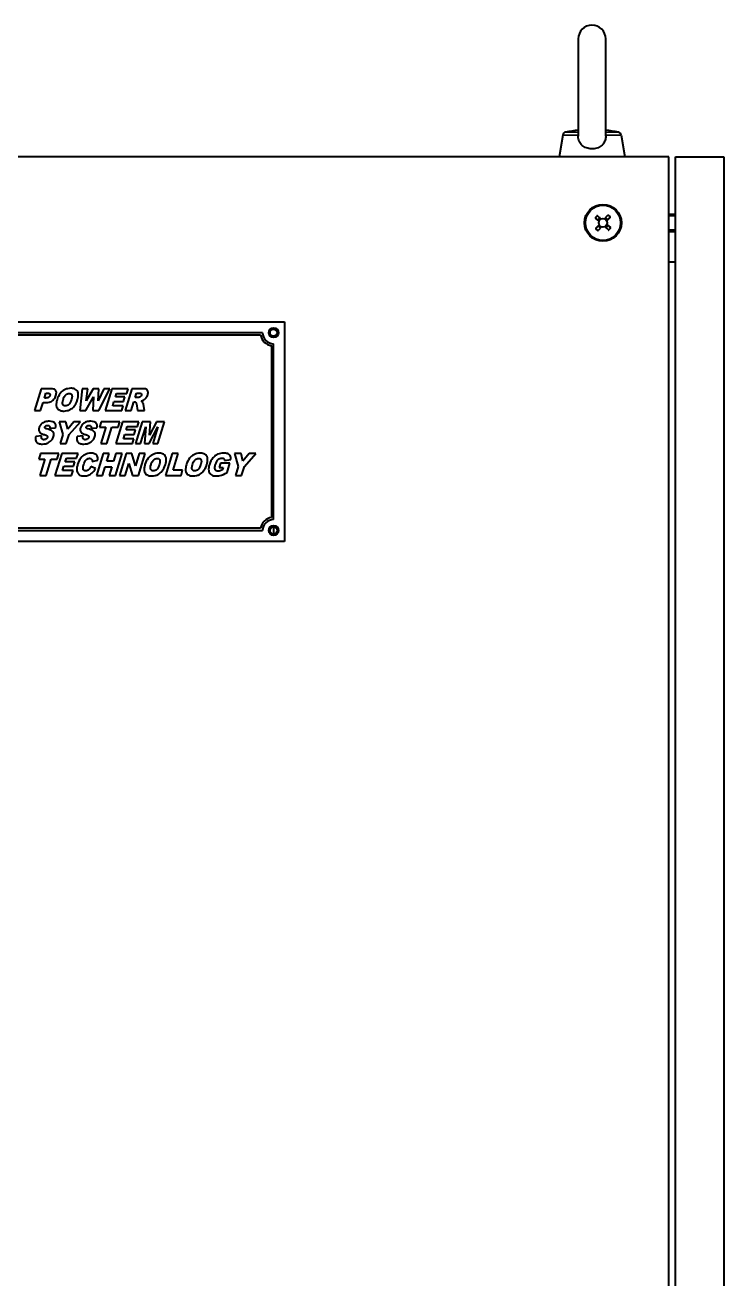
# Model space of a CAD drawing. Header units: inches. Extents: x 0 to 4752, y 0 to 3360.
# Drawn here: x 3061 to 3379, y 1491 to 2062 of the extents above; entities that cross this region are included whole.
import ezdxf

# ---------------------------------------------------------------- set-up
doc = ezdxf.new("R2010")
doc.units = ezdxf.units.IN
doc.header["$MEASUREMENT"] = 0
doc.layers.add('POWER SUPPLY CASE OUTLINE$0$가시적인 것(ISO)', color=3, linetype='Continuous', lineweight=40)
doc.layers.add('POWER SUPPLY CASE OUTLINE$0$가시적인 좁은 것(ISO)', color=3, linetype='Continuous', lineweight=35)

msp = doc.modelspace()

# ---------------------------------------------------------------- linework, layer by layer
at = {"layer": 'POWER SUPPLY CASE OUTLINE$0$가시적인 것(ISO)'}
for p, q in [((3312.459, 2055.632), (3312.459, 2011.266)), ((3324.959, 2011.266), (3324.959, 2055.632)), ((3305.463, 2011.831), (3303.709, 2001.882)), ((3331.955, 2011.831), (3333.709, 2001.882)), ((3353.709, 2001.882), (2703.709, 2001.882)), ((3353.709, 1101.882), (3353.709, 2001.882)), ((3356.709, 1251.882), (3356.709, 2001.882)), ((3356.709, 2001.882), (3378.709, 2001.882)), ((3378.709, 2001.882), (3378.709, 1251.882)), ((3320.275, 1974.281), (3321.046, 1975.115)), ((3321.246, 1975.123), (3322.872, 1973.621)), ((3324.405, 1973.682), (3325.907, 1975.308)), ((3326.107, 1975.316), (3326.942, 1974.545)), ((3353.709, 1975.882), (3356.709, 1975.882)), ((3321.909, 1972.578), (3320.283, 1974.08)), ((3320.468, 1969.419), (3321.97, 1971.045)), ((3321.31, 1968.448), (3320.476, 1969.219)), ((3321.408, 1973.06), (3322.352, 1974.083)), ((3322.53, 1969.581), (3321.508, 1970.525)), ((3323.013, 1970.082), (3321.511, 1968.456)), ((3326.171, 1968.641), (3324.545, 1970.143)), ((3324.887, 1974.183), (3325.909, 1973.239)), ((3326.01, 1970.704), (3325.066, 1969.681)), ((3326.95, 1974.344), (3325.448, 1972.719)), ((3325.509, 1971.186), (3327.135, 1969.684)), ((3327.143, 1969.483), (3326.372, 1968.649)), ((3353.709, 1967.882), (3356.709, 1967.882)), ((3353.709, 1954.182), (3356.709, 1954.182)), ((2878.709, 1926.882), (3178.709, 1926.882)), ((3178.709, 1926.882), (3178.709, 1826.882)), ((3168.709, 1921.882), (2888.709, 1921.882)), ((2889.625, 1920.882), (3167.793, 1920.882)), ((3172.709, 1915.966), (3172.709, 1837.798)), ((3173.709, 1836.882), (3173.709, 1916.882)), ((3378.709, 1902.224), (3378.809, 1902.224)), ((3378.809, 1902.224), (3378.809, 1885.036)), ((3067.854, 1896.406), (3064.803, 1886.406)), ((3072.484, 1896.406), (3067.854, 1896.406)), ((3086.488, 1896.406), (3085.438, 1886.406)), ((3089.134, 1896.406), (3086.488, 1896.406)), ((3091.483, 1896.406), (3088.384, 1890.833)), ((3088.384, 1890.833), (3089.134, 1896.406)), ((3094.101, 1896.406), (3091.483, 1896.406)), ((3096.459, 1896.406), (3093.793, 1890.833)), ((3093.793, 1890.833), (3094.101, 1896.406)), ((3094.043, 1886.406), (3099.077, 1896.406)), ((3099.077, 1896.406), (3096.459, 1896.406)), ((3099.981, 1896.406), (3096.93, 1886.406)), ((3107.431, 1896.406), (3099.981, 1896.406)), ((3109.096, 1896.406), (3106.045, 1886.406)), ((3106.786, 1894.269), (3107.431, 1896.406)), ((3113.735, 1896.406), (3109.096, 1896.406)), ((3067.594, 1886.406), (3068.73, 1890.111)), ((3068.73, 1890.111), (3070.251, 1890.111)), ((3069.346, 1892.142), (3070.029, 1894.375)), ((3070.029, 1892.142), (3069.346, 1892.142)), ((3070.029, 1894.375), (3070.828, 1894.375)), ((3088.162, 1886.406), (3091.656, 1892.7)), ((3091.656, 1892.7), (3091.319, 1886.406)), ((3100.414, 1888.668), (3101.011, 1890.641)), ((3101.011, 1890.641), (3105.333, 1890.641)), ((3101.637, 1892.681), (3102.128, 1894.269)), ((3105.958, 1892.681), (3101.637, 1892.681)), ((3102.128, 1894.269), (3106.786, 1894.269)), ((3105.333, 1890.641), (3105.958, 1892.681)), ((3108.836, 1886.406), (3110.078, 1890.468)), ((3110.078, 1890.468), (3110.318, 1890.468)), ((3110.655, 1892.354), (3111.271, 1894.385)), ((3111.829, 1892.354), (3110.655, 1892.354)), ((3111.204, 1889.467), (3111.752, 1886.406)), ((3111.271, 1894.385), (3112.503, 1894.385)), ((3114.899, 1886.406), (3114.438, 1889.303)), ((3378.709, 1892.921), (3378.809, 1892.921)), ((3064.803, 1886.406), (3067.594, 1886.406)), ((3085.438, 1886.406), (3088.162, 1886.406)), ((3091.319, 1886.406), (3094.043, 1886.406)), ((3096.93, 1886.406), (3104.515, 1886.406)), ((3105.207, 1888.668), (3100.414, 1888.668)), ((3104.515, 1886.406), (3105.207, 1888.668)), ((3106.045, 1886.406), (3108.836, 1886.406)), ((3111.752, 1886.406), (3114.899, 1886.406)), ((3071.723, 1878.406), (3074.389, 1878.579)), ((3079.125, 1881.389), (3076.035, 1881.389)), ((3076.035, 1881.389), (3077.768, 1875.576)), ((3079.914, 1878.011), (3079.125, 1881.389)), ((3082.772, 1881.389), (3079.914, 1878.011)), ((3080.559, 1875.576), (3085.833, 1881.389)), ((3085.833, 1881.389), (3082.772, 1881.389)), ((3090.578, 1878.406), (3093.244, 1878.579)), ((3095.169, 1881.389), (3094.418, 1878.916)), ((3094.418, 1878.916), (3097.258, 1878.916)), ((3097.258, 1878.916), (3094.957, 1871.389)), ((3103.629, 1881.389), (3095.169, 1881.389)), ((3097.739, 1871.389), (3100.039, 1878.916)), ((3100.039, 1878.916), (3102.878, 1878.916)), ((3104.871, 1881.389), (3101.82, 1871.389)), ((3102.878, 1878.916), (3103.629, 1881.389)), ((3112.32, 1881.389), (3104.871, 1881.389)), ((3106.526, 1877.665), (3107.017, 1879.253)), ((3110.848, 1877.665), (3106.526, 1877.665)), ((3107.017, 1879.253), (3111.675, 1879.253)), ((3110.222, 1875.624), (3110.848, 1877.665)), ((3113.918, 1881.389), (3110.867, 1871.389)), ((3111.675, 1879.253), (3112.32, 1881.389)), ((3113.148, 1871.389), (3115.477, 1879.022)), ((3117.585, 1881.389), (3113.918, 1881.389)), ((3115.477, 1879.022), (3114.899, 1871.389)), ((3116.959, 1871.389), (3121.04, 1879.022)), ((3117.132, 1875.307), (3117.585, 1881.389)), ((3120.395, 1881.389), (3117.132, 1875.307)), ((3121.04, 1879.022), (3118.711, 1871.389)), ((3124.043, 1881.389), (3120.395, 1881.389)), ((3120.992, 1871.389), (3124.043, 1881.389)), ((3068.047, 1874.883), (3065.342, 1874.7)), ((3077.768, 1875.576), (3076.488, 1871.389)), ((3079.279, 1871.389), (3080.559, 1875.576)), ((3086.901, 1874.883), (3084.197, 1874.7)), ((3105.304, 1873.651), (3105.9, 1875.624)), ((3110.097, 1873.651), (3105.304, 1873.651)), ((3105.9, 1875.624), (3110.222, 1875.624)), ((3109.404, 1871.389), (3110.097, 1873.651)), ((3067.49, 1866.866), (3066.74, 1864.392)), ((3075.95, 1866.866), (3067.49, 1866.866)), ((3077.192, 1866.866), (3074.141, 1856.866)), ((3075.2, 1864.392), (3075.95, 1866.866)), ((3076.488, 1871.389), (3079.279, 1871.389)), ((3084.641, 1866.866), (3077.192, 1866.866)), ((3083.997, 1864.729), (3084.641, 1866.866)), ((3096.066, 1866.866), (3093.015, 1856.866)), ((3094.957, 1871.389), (3097.739, 1871.389)), ((3098.847, 1866.866), (3096.066, 1866.866)), ((3097.779, 1863.362), (3098.847, 1866.866)), ((3101.889, 1866.866), (3100.82, 1863.362)), ((3101.629, 1856.866), (3104.68, 1866.866)), ((3101.82, 1871.389), (3109.404, 1871.389)), ((3104.68, 1866.866), (3101.889, 1866.866)), ((3106.547, 1866.866), (3103.496, 1856.866)), ((3109.155, 1866.866), (3106.547, 1866.866)), ((3110.849, 1861.331), (3109.155, 1866.866)), ((3112.534, 1866.866), (3110.849, 1861.331)), ((3110.867, 1871.389), (3113.148, 1871.389)), ((3112.101, 1856.866), (3115.152, 1866.866)), ((3115.152, 1866.866), (3112.534, 1866.866)), ((3114.899, 1871.389), (3116.959, 1871.389)), ((3118.711, 1871.389), (3120.992, 1871.389)), ((3127.471, 1866.866), (3124.42, 1856.866)), ((3130.253, 1866.866), (3127.471, 1866.866)), ((3127.952, 1859.329), (3130.253, 1866.866)), ((3158.973, 1866.866), (3155.883, 1866.866)), ((3155.883, 1866.866), (3157.615, 1861.052)), ((3159.762, 1863.487), (3158.973, 1866.866)), ((3162.62, 1866.866), (3159.762, 1863.487)), ((3160.407, 1861.052), (3165.681, 1866.866)), ((3165.681, 1866.866), (3162.62, 1866.866)), ((3066.74, 1864.392), (3069.579, 1864.392)), ((3069.579, 1864.392), (3067.279, 1856.866)), ((3070.06, 1856.866), (3072.36, 1864.392)), ((3072.36, 1864.392), (3075.2, 1864.392)), ((3077.625, 1859.127), (3078.222, 1861.1)), ((3078.222, 1861.1), (3082.543, 1861.1)), ((3078.847, 1863.141), (3079.338, 1864.729)), ((3083.169, 1863.141), (3078.847, 1863.141)), ((3079.338, 1864.729), (3083.997, 1864.729)), ((3082.543, 1861.1), (3083.169, 1863.141)), ((3092.649, 1860.138), (3090.464, 1860.956)), ((3091.08, 1863.324), (3093.717, 1863.93)), ((3095.796, 1856.866), (3097.028, 1860.908)), ((3097.028, 1860.908), (3100.07, 1860.908)), ((3100.82, 1863.362), (3097.779, 1863.362)), ((3100.07, 1860.908), (3098.838, 1856.866)), ((3106.114, 1856.866), (3107.798, 1862.361)), ((3107.798, 1862.361), (3109.483, 1856.866)), ((3149.54, 1862.563), (3148.905, 1860.484)), ((3148.905, 1860.484), (3150.763, 1860.484)), ((3153.833, 1862.563), (3149.54, 1862.563)), ((3150.763, 1860.484), (3150.474, 1859.551)), ((3151.359, 1863.67), (3154.208, 1864.209)), ((3152.534, 1858.309), (3153.833, 1862.563)), ((3157.615, 1861.052), (3156.335, 1856.866)), ((3159.127, 1856.866), (3160.407, 1861.052)), ((3067.279, 1856.866), (3070.06, 1856.866)), ((3074.141, 1856.866), (3081.725, 1856.866)), ((3082.418, 1859.127), (3077.625, 1859.127)), ((3081.725, 1856.866), (3082.418, 1859.127)), ((3093.015, 1856.866), (3095.796, 1856.866)), ((3098.838, 1856.866), (3101.629, 1856.866)), ((3103.496, 1856.866), (3106.114, 1856.866)), ((3109.483, 1856.866), (3112.101, 1856.866)), ((3124.42, 1856.866), (3131.533, 1856.866)), ((3132.283, 1859.329), (3127.952, 1859.329)), ((3131.533, 1856.866), (3132.283, 1859.329)), ((3156.335, 1856.866), (3159.127, 1856.866)), ((3378.709, 1857.978), (3378.809, 1857.978)), ((3378.709, 1852.589), (3378.809, 1852.589)), ((2888.709, 1831.882), (3168.709, 1831.882)), ((3167.793, 1832.882), (2889.625, 1832.882)), ((3173.709, 1833.503), (3173.709, 1830.261)), ((3178.709, 1826.882), (2878.709, 1826.882)), ((3378.709, 1804.996), (3378.809, 1804.996)), ((3378.709, 1798.245), (3378.809, 1798.245)), ((3378.809, 1798.245), (3378.809, 1771.13)), ((3378.709, 1771.13), (3378.809, 1771.13)), ((3378.709, 1759.615), (3378.809, 1759.615)), ((3378.809, 1759.615), (3378.809, 1708.788)), ((3378.709, 1750.312), (3378.809, 1750.312)), ((3378.709, 1718.091), (3378.809, 1718.091)), ((3378.709, 1708.788), (3378.809, 1708.788)), ((3378.709, 1691.09), (3378.809, 1691.09)), ((3378.809, 1691.09), (3378.809, 1656.941)), ((3378.709, 1656.941), (3378.809, 1656.941)), ((3378.709, 1643.326), (3378.809, 1643.326)), ((3378.709, 1601.633), (3378.809, 1601.633))]:
    msp.add_line(p, q, dxfattribs=at)
for centre, radius in [((3323.709, 1971.882), 8.4), ((3323.709, 1971.882), 8), ((3323.709, 1971.882), 1.93), ((3173.709, 1921.882), 2.25), ((3173.709, 1921.882), 1.621), ((3173.709, 1831.882), 2.25), ((3173.709, 1831.882), 1.621)]:
    msp.add_circle(centre, radius, dxfattribs=at)
for centre, radius, start, end in [((3318.709, 2055.632), 6.25, 0, 180), ((3307.039, 2011.553), 1.6, 102.02655, 170), ((3318.709, 1956.774), 57.608, 96.22838, 102.02655), ((3318.709, 1956.774), 57.608, 77.97345, 83.77162), ((3330.379, 2011.553), 1.6, 10, 77.97345), ((3321.15, 1975.019), 0.142, 47.27237, 137.27237), ((3326.011, 1975.212), 0.142, 47.27237, 137.27237), ((3326.846, 1974.441), 0.142, 317.27237, 47.27237), ((3320.379, 1974.184), 0.142, 137.27237, 227.27237), ((3320.572, 1969.323), 0.142, 137.27237, 227.27237), ((3321.418, 1973.051), 0.0142, 137.27237, 227.27237), ((3321.518, 1970.535), 0.0142, 137.27237, 227.27237), ((3322.362, 1974.073), 0.0142, 47.27237, 137.27237), ((3322.54, 1969.591), 0.0142, 227.27237, 317.27237), ((3324.878, 1974.173), 0.0142, 47.27237, 137.27237), ((3325.055, 1969.691), 0.0142, 227.27237, 317.27237), ((3325.9, 1973.229), 0.0142, 317.27237, 47.27237), ((3326, 1970.713), 0.0142, 317.27237, 47.27237), ((3327.038, 1969.58), 0.142, 317.27237, 47.27237), ((3321.407, 1968.552), 0.142, 227.27237, 317.27237), ((3326.268, 1968.745), 0.142, 227.27237, 317.27237), ((3173.709, 1921.882), 6, 189.59407, 260.40595), ((3173.709, 1921.882), 5, 180, 270.00002), ((3173.709, 1831.882), 6, 99.59409, 170.40593), ((3173.709, 1831.882), 5, 90.00002, 180)]:
    msp.add_arc(centre, radius, start, end, dxfattribs=at)
for points, knots in [([(3324.959, 2011.266), (3324.959, 2010.679), (3324.882, 2010.107), (3324.514, 2008.868), (3324.18, 2008.244), (3323.263, 2007.141), (3322.681, 2006.68), (3321.325, 2005.965), (3320.557, 2005.724), (3318.955, 2005.5), (3318.139, 2005.517), (3316.557, 2005.809), (3315.808, 2006.081), (3314.475, 2006.868), (3313.905, 2007.378), (3313.043, 2008.577), (3312.751, 2009.242), (3312.502, 2010.391), (3312.459, 2010.825), (3312.459, 2011.266)], [0.0577215, 0.0577215, 0.0577215, 0.0577215, 0.2389985, 0.2389985, 0.4669288, 0.4669288, 0.7034085, 0.7034085, 0.9482875, 0.9482875, 1.1919398, 1.1919398, 1.4358413, 1.4358413, 1.680633, 1.680633, 1.9138398, 1.9138398, 2.0497058, 2.0497058, 2.0497058, 2.0497058]), ([(3074.563, 1893.336), (3074.645, 1893.602), (3074.712, 1893.881), (3074.777, 1894.389), (3074.786, 1894.627), (3074.734, 1895.074), (3074.678, 1895.282), (3074.475, 1895.684), (3074.345, 1895.822), (3074.063, 1896.066), (3073.856, 1896.172), (3073.275, 1896.368), (3072.866, 1896.406), (3072.484, 1896.406)], [-0.35900599, -0.35900599, -0.35900599, -0.35900599, -0.3081556, -0.3081556, -0.2656514, -0.2656514, -0.22630029, -0.22630029, -0.18358965, -0.18358965, -0.11463592, -0.11463592, 0, 0, 0, 0]), ([(3081.3, 1896.579), (3080.794, 1896.579), (3080.293, 1896.525), (3079.327, 1896.289), (3078.874, 1896.114), (3077.755, 1895.508), (3077.099, 1894.971), (3075.855, 1893.431), (3075.388, 1892.442), (3075.073, 1891.401)], [-0.93341278, -0.93341278, -0.93341278, -0.93341278, -0.76075952, -0.76075952, -0.59375688, -0.59375688, -0.32622065, -0.32622065, 0, 0, 0, 0]), ([(3084.418, 1891.478), (3084.675, 1892.316), (3084.829, 1893.176), (3084.717, 1894.326), (3084.629, 1894.685), (3084.324, 1895.319), (3084.138, 1895.568), (3083.642, 1896.022), (3083.329, 1896.198), (3082.458, 1896.515), (3081.865, 1896.579), (3081.3, 1896.579)], [-0.69262862, -0.69262862, -0.69262862, -0.69262862, -0.47395967, -0.47395967, -0.37062197, -0.37062197, -0.27783963, -0.27783963, -0.16947646, -0.16947646, 0, 0, 0, 0]), ([(3116.372, 1893.634), (3116.452, 1893.891), (3116.514, 1894.16), (3116.555, 1894.655), (3116.546, 1894.885), (3116.45, 1895.297), (3116.373, 1895.485), (3116.168, 1895.796), (3116.046, 1895.92), (3115.761, 1896.112), (3115.578, 1896.199), (3114.836, 1896.374), (3114.273, 1896.406), (3113.735, 1896.406)], [-0.81891238, -0.81891238, -0.81891238, -0.81891238, -0.64765305, -0.64765305, -0.5025732, -0.5025732, -0.37882297, -0.37882297, -0.2664748, -0.2664748, -0.16130949, -0.16130949, 0, 0, 0, 0]), ([(3071.829, 1893.249), (3071.789, 1893.116), (3071.733, 1892.99), (3071.582, 1892.755), (3071.491, 1892.65), (3071.208, 1892.397), (3071.038, 1892.315), (3070.617, 1892.171), (3070.314, 1892.142), (3070.029, 1892.142)], [-0.18879639, -0.18879639, -0.18879639, -0.18879639, -0.16105885, -0.16105885, -0.13313938, -0.13313938, -0.08523533, -0.08523533, 0, 0, 0, 0]), ([(3070.251, 1890.111), (3070.656, 1890.111), (3071.063, 1890.148), (3071.818, 1890.319), (3072.163, 1890.442), (3073.068, 1890.928), (3073.447, 1891.33), (3074.087, 1892.116), (3074.372, 1892.707), (3074.563, 1893.336)], [-0.42950044, -0.42950044, -0.42950044, -0.42950044, -0.36370938, -0.36370938, -0.30391785, -0.30391785, -0.19704728, -0.19704728, 0, 0, 0, 0]), ([(3070.828, 1894.375), (3071.096, 1894.375), (3071.329, 1894.346), (3071.572, 1894.25), (3071.636, 1894.215), (3071.75, 1894.118), (3071.782, 1894.067), (3071.855, 1893.922), (3071.882, 1893.817), (3071.902, 1893.554), (3071.874, 1893.397), (3071.829, 1893.249)], [-0.14852359, -0.14852359, -0.14852359, -0.14852359, -0.10978386, -0.10978386, -0.09512238, -0.09512238, -0.07918128, -0.07918128, -0.04636645, -0.04636645, 0, 0, 0, 0]), ([(3075.073, 1891.401), (3074.93, 1890.938), (3074.813, 1890.452), (3074.705, 1889.573), (3074.693, 1889.163), (3074.804, 1888.349), (3074.931, 1887.967), (3075.234, 1887.394), (3075.416, 1887.157), (3075.837, 1886.794), (3076.116, 1886.61), (3077.078, 1886.289), (3077.684, 1886.233), (3078.249, 1886.233)], [-1.0330844, -1.0330844, -1.0330844, -1.0330844, -0.8219518, -0.8219518, -0.6475682, -0.6475682, -0.4641899, -0.4641899, -0.3034846, -0.3034846, -0.1694429, -0.1694429, 0, 0, 0, 0]), ([(3078.865, 1888.543), (3078.737, 1888.543), (3078.607, 1888.553), (3078.371, 1888.604), (3078.263, 1888.64), (3078.042, 1888.755), (3077.937, 1888.839), (3077.784, 1889.022), (3077.7, 1889.144), (3077.573, 1889.527), (3077.559, 1889.764), (3077.586, 1890.417), (3077.7, 1890.909), (3077.845, 1891.382)], [-0.51736792, -0.51736792, -0.51736792, -0.51736792, -0.43885956, -0.43885956, -0.36948919, -0.36948919, -0.2859313, -0.2859313, -0.22351619, -0.22351619, -0.14823226, -0.14823226, 0, 0, 0, 0]), ([(3077.845, 1891.382), (3077.983, 1891.831), (3078.159, 1892.296), (3078.66, 1893.218), (3078.913, 1893.471), (3079.266, 1893.795), (3079.512, 1893.965), (3080.039, 1894.187), (3080.303, 1894.24), (3080.578, 1894.24)], [-0.27035578, -0.27035578, -0.27035578, -0.27035578, -0.22609741, -0.22609741, -0.1717147, -0.1717147, -0.08243846, -0.08243846, 0, 0, 0, 0]), ([(3078.249, 1886.233), (3078.744, 1886.233), (3079.236, 1886.284), (3080.317, 1886.544), (3080.751, 1886.753), (3081.761, 1887.301), (3082.39, 1887.839), (3083.315, 1888.983), (3083.921, 1889.864), (3084.418, 1891.478)], [-1.6319449, -1.6319449, -1.6319449, -1.6319449, -1.4335078, -1.4335078, -1.1859543, -1.1859543, -0.5067902, -0.5067902, 0, 0, 0, 0]), ([(3081.646, 1891.517), (3081.502, 1891.042), (3081.319, 1890.539), (3080.81, 1889.552), (3080.564, 1889.301), (3080.232, 1888.989), (3079.992, 1888.824), (3079.447, 1888.596), (3079.161, 1888.543), (3078.865, 1888.543)], [-0.26482458, -0.26482458, -0.26482458, -0.26482458, -0.22554278, -0.22554278, -0.17707337, -0.17707337, -0.08888976, -0.08888976, 0, 0, 0, 0]), ([(3080.578, 1894.24), (3080.705, 1894.24), (3080.834, 1894.23), (3081.069, 1894.181), (3081.176, 1894.147), (3081.4, 1894.034), (3081.508, 1893.951), (3081.668, 1893.766), (3081.755, 1893.642), (3081.887, 1893.258), (3081.904, 1893.027), (3081.882, 1892.405), (3081.78, 1891.953), (3081.646, 1891.517)], [-0.50048794, -0.50048794, -0.50048794, -0.50048794, -0.42445468, -0.42445468, -0.35713866, -0.35713866, -0.27452045, -0.27452045, -0.21101103, -0.21101103, -0.13699795, -0.13699795, 0, 0, 0, 0]), ([(3110.318, 1890.468), (3110.444, 1890.468), (3110.568, 1890.449), (3110.779, 1890.364), (3110.862, 1890.309), (3110.934, 1890.237)], [-0.0681621, -0.0681621, -0.0681621, -0.0681621, -0.030545641, -0.030545641, 0, 0, 0, 0]), ([(3110.934, 1890.237), (3110.992, 1890.171), (3111.042, 1890.072), (3111.136, 1889.801), (3111.175, 1889.624), (3111.204, 1889.467)], [-0.085599785, -0.085599785, -0.085599785, -0.085599785, -0.047832321, -0.047832321, 0, 0, 0, 0]), ([(3112.609, 1892.489), (3112.456, 1892.454), (3112.276, 1892.415), (3112.023, 1892.371), (3111.908, 1892.354), (3111.829, 1892.354)], [-0.061650825, -0.061650825, -0.061650825, -0.061650825, -0.023688054, -0.023688054, 0, 0, 0, 0]), ([(3112.503, 1894.385), (3112.643, 1894.385), (3112.792, 1894.378), (3113.043, 1894.342), (3113.165, 1894.315), (3113.322, 1894.244), (3113.374, 1894.213), (3113.431, 1894.16), (3113.48, 1894.113), (3113.554, 1893.953), (3113.57, 1893.871), (3113.58, 1893.654), (3113.552, 1893.513), (3113.514, 1893.384)], [-0.56292692, -0.56292692, -0.56292692, -0.56292692, -0.35196528, -0.35196528, -0.18154274, -0.18154274, -0.09328323, -0.09328323, -0.06518245, -0.06518245, -0.04036819, -0.04036819, 0, 0, 0, 0]), ([(3113.514, 1893.384), (3113.467, 1893.24), (3113.399, 1893.107), (3113.224, 1892.866), (3113.106, 1892.742), (3112.857, 1892.572), (3112.738, 1892.518), (3112.609, 1892.489)], [-0.1425456, -0.1425456, -0.1425456, -0.1425456, -0.09041339, -0.09041339, -0.03968067, -0.03968067, 0, 0, 0, 0]), ([(3113.34, 1890.824), (3113.545, 1890.871), (3113.753, 1890.928), (3114.118, 1891.059), (3114.284, 1891.131), (3114.438, 1891.218)], [-0.11614689, -0.11614689, -0.11614689, -0.11614689, -0.05297412, -0.05297412, 0, 0, 0, 0]), ([(3113.956, 1890.448), (3113.889, 1890.523), (3113.801, 1890.587), (3113.599, 1890.709), (3113.466, 1890.772), (3113.34, 1890.824)], [-0.070689567, -0.070689567, -0.070689567, -0.070689567, -0.040881812, -0.040881812, 0, 0, 0, 0]), ([(3114.438, 1889.303), (3114.419, 1889.445), (3114.361, 1889.622), (3114.261, 1889.881), (3114.157, 1890.144), (3114.023, 1890.366), (3113.99, 1890.414), (3113.956, 1890.448)], [-0.1506491, -0.1506491, -0.1506491, -0.1506491, -0.06687543, -0.06687543, -0.01439954, -0.01439954, 0, 0, 0, 0]), ([(3114.438, 1891.218), (3115.066, 1891.568), (3115.446, 1891.986), (3115.985, 1892.646), (3116.219, 1893.122), (3116.372, 1893.634)], [-0.25574898, -0.25574898, -0.25574898, -0.25574898, -0.16045151, -0.16045151, 0, 0, 0, 0]), ([(3066.882, 1878.637), (3066.814, 1878.412), (3066.764, 1878.177), (3066.733, 1877.737), (3066.745, 1877.53), (3066.843, 1877.101), (3066.938, 1876.892), (3067.075, 1876.702)], [-0.20276634, -0.20276634, -0.20276634, -0.20276634, -0.13214013, -0.13214013, -0.07021491, -0.07021491, 0, 0, 0, 0]), ([(3071.598, 1881.563), (3071.063, 1881.563), (3070.508, 1881.52), (3069.768, 1881.348), (3069.298, 1881.223), (3068.156, 1880.57), (3067.77, 1880.168), (3067.222, 1879.453), (3067.01, 1879.064), (3066.882, 1878.637)], [-0.68407235, -0.68407235, -0.68407235, -0.68407235, -0.39255187, -0.39255187, -0.27054381, -0.27054381, -0.13379768, -0.13379768, 0, 0, 0, 0]), ([(3069.606, 1878.483), (3069.579, 1878.519), (3069.557, 1878.557), (3069.525, 1878.638), (3069.516, 1878.679), (3069.508, 1878.784), (3069.519, 1878.846), (3069.539, 1878.906)], [-0.045055056, -0.045055056, -0.045055056, -0.045055056, -0.031648584, -0.031648584, -0.018939178, -0.018939178, 0, 0, 0, 0]), ([(3069.539, 1878.906), (3069.563, 1878.991), (3069.598, 1879.071), (3069.691, 1879.224), (3069.748, 1879.293), (3069.895, 1879.432), (3070.012, 1879.527), (3070.366, 1879.668), (3070.559, 1879.696), (3070.751, 1879.696)], [-0.20407497, -0.20407497, -0.20407497, -0.20407497, -0.1595911, -0.1595911, -0.11415291, -0.11415291, -0.05772175, -0.05772175, 0, 0, 0, 0]), ([(3070.434, 1878.117), (3070.261, 1878.158), (3070.057, 1878.214), (3069.815, 1878.318), (3069.738, 1878.359), (3069.652, 1878.428), (3069.626, 1878.453), (3069.606, 1878.483)], [-0.080551044, -0.080551044, -0.080551044, -0.080551044, -0.033154842, -0.033154842, -0.010594952, -0.010594952, 0, 0, 0, 0]), ([(3073.485, 1874.643), (3073.572, 1874.927), (3073.63, 1875.224), (3073.647, 1875.829), (3073.601, 1876.055), (3073.502, 1876.408), (3073.4, 1876.604), (3073.025, 1877.078), (3072.731, 1877.26), (3072.087, 1877.625), (3071.323, 1877.883), (3070.434, 1878.117)], [-0.46483695, -0.46483695, -0.46483695, -0.46483695, -0.43547475, -0.43547475, -0.40518439, -0.40518439, -0.35697088, -0.35697088, -0.27579208, -0.27579208, 0, 0, 0, 0]), ([(3070.751, 1879.696), (3070.901, 1879.696), (3071.057, 1879.681), (3071.292, 1879.608), (3071.379, 1879.566), (3071.546, 1879.441), (3071.598, 1879.367), (3071.685, 1879.218), (3071.717, 1879.108), (3071.763, 1878.806), (3071.751, 1878.596), (3071.723, 1878.406)], [-0.1485978, -0.1485978, -0.1485978, -0.1485978, -0.12466572, -0.12466572, -0.10926839, -0.10926839, -0.09133382, -0.09133382, -0.05773925, -0.05773925, 0, 0, 0, 0]), ([(3074.389, 1878.579), (3074.474, 1879.006), (3074.52, 1879.476), (3074.417, 1880.125), (3074.353, 1880.336), (3074.16, 1880.686), (3074.036, 1880.848), (3073.624, 1881.174), (3073.36, 1881.294), (3072.619, 1881.52), (3072.087, 1881.563), (3071.598, 1881.563)], [-0.56502944, -0.56502944, -0.56502944, -0.56502944, -0.39107223, -0.39107223, -0.30340212, -0.30340212, -0.23167379, -0.23167379, -0.1465093, -0.1465093, 0, 0, 0, 0]), ([(3085.737, 1878.637), (3085.669, 1878.412), (3085.619, 1878.177), (3085.588, 1877.737), (3085.599, 1877.53), (3085.698, 1877.101), (3085.792, 1876.892), (3085.929, 1876.702)], [-0.20276634, -0.20276634, -0.20276634, -0.20276634, -0.13214013, -0.13214013, -0.07021491, -0.07021491, 0, 0, 0, 0]), ([(3090.453, 1881.563), (3089.918, 1881.563), (3089.362, 1881.52), (3088.622, 1881.348), (3088.152, 1881.223), (3087.011, 1880.57), (3086.625, 1880.168), (3086.076, 1879.453), (3085.865, 1879.064), (3085.737, 1878.637)], [-0.68407235, -0.68407235, -0.68407235, -0.68407235, -0.39255187, -0.39255187, -0.27054381, -0.27054381, -0.13379768, -0.13379768, 0, 0, 0, 0]), ([(3088.461, 1878.483), (3088.434, 1878.519), (3088.411, 1878.557), (3088.38, 1878.638), (3088.37, 1878.679), (3088.363, 1878.784), (3088.373, 1878.846), (3088.393, 1878.906)], [-0.045055056, -0.045055056, -0.045055056, -0.045055056, -0.031648584, -0.031648584, -0.018939178, -0.018939178, 0, 0, 0, 0]), ([(3088.393, 1878.906), (3088.417, 1878.991), (3088.452, 1879.071), (3088.546, 1879.224), (3088.603, 1879.293), (3088.749, 1879.432), (3088.867, 1879.527), (3089.22, 1879.668), (3089.414, 1879.696), (3089.606, 1879.696)], [-0.20407497, -0.20407497, -0.20407497, -0.20407497, -0.1595911, -0.1595911, -0.11415291, -0.11415291, -0.05772175, -0.05772175, 0, 0, 0, 0]), ([(3089.288, 1878.117), (3089.116, 1878.158), (3088.912, 1878.214), (3088.67, 1878.318), (3088.593, 1878.359), (3088.507, 1878.428), (3088.48, 1878.453), (3088.461, 1878.483)], [-0.080551044, -0.080551044, -0.080551044, -0.080551044, -0.033154842, -0.033154842, -0.010594952, -0.010594952, 0, 0, 0, 0]), ([(3092.339, 1874.643), (3092.426, 1874.927), (3092.485, 1875.224), (3092.502, 1875.829), (3092.455, 1876.055), (3092.357, 1876.408), (3092.255, 1876.604), (3091.88, 1877.078), (3091.586, 1877.26), (3090.942, 1877.625), (3090.177, 1877.883), (3089.288, 1878.117)], [-0.46483695, -0.46483695, -0.46483695, -0.46483695, -0.43547475, -0.43547475, -0.40518439, -0.40518439, -0.35697088, -0.35697088, -0.27579208, -0.27579208, 0, 0, 0, 0]), ([(3089.606, 1879.696), (3089.755, 1879.696), (3089.912, 1879.681), (3090.147, 1879.608), (3090.234, 1879.566), (3090.4, 1879.441), (3090.452, 1879.367), (3090.539, 1879.218), (3090.572, 1879.108), (3090.618, 1878.806), (3090.605, 1878.596), (3090.578, 1878.406)], [-0.1485978, -0.1485978, -0.1485978, -0.1485978, -0.12466572, -0.12466572, -0.10926839, -0.10926839, -0.09133382, -0.09133382, -0.05773925, -0.05773925, 0, 0, 0, 0]), ([(3093.244, 1878.579), (3093.328, 1879.006), (3093.375, 1879.476), (3093.272, 1880.125), (3093.207, 1880.336), (3093.014, 1880.686), (3092.89, 1880.848), (3092.479, 1881.174), (3092.214, 1881.294), (3091.473, 1881.52), (3090.941, 1881.563), (3090.453, 1881.563)], [-0.56502944, -0.56502944, -0.56502944, -0.56502944, -0.39107223, -0.39107223, -0.30340212, -0.30340212, -0.23167379, -0.23167379, -0.1465093, -0.1465093, 0, 0, 0, 0]), ([(3065.342, 1874.7), (3065.226, 1874.191), (3065.171, 1873.65), (3065.3, 1872.811), (3065.4, 1872.505), (3065.617, 1872.131), (3065.723, 1871.96), (3066.176, 1871.617), (3066.448, 1871.501), (3067.237, 1871.268), (3067.851, 1871.216), (3068.461, 1871.216)], [-1.1433209, -1.1433209, -1.1433209, -1.1433209, -0.6699481, -0.6699481, -0.3748704, -0.3748704, -0.2786987, -0.2786987, -0.1828019, -0.1828019, 0, 0, 0, 0]), ([(3067.075, 1876.702), (3067.172, 1876.567), (3067.291, 1876.447), (3067.571, 1876.218), (3067.739, 1876.111), (3068.34, 1875.786), (3068.846, 1875.615), (3069.317, 1875.49)], [-0.25444328, -0.25444328, -0.25444328, -0.25444328, -0.20451339, -0.20451339, -0.14636638, -0.14636638, 0, 0, 0, 0]), ([(3068.056, 1873.786), (3068.001, 1873.93), (3067.983, 1874.095), (3067.98, 1874.456), (3068.009, 1874.679), (3068.047, 1874.883)], [-0.10830775, -0.10830775, -0.10830775, -0.10830775, -0.06236828, -0.06236828, 0, 0, 0, 0]), ([(3069.096, 1873.18), (3068.996, 1873.18), (3068.896, 1873.187), (3068.71, 1873.22), (3068.625, 1873.245), (3068.438, 1873.325), (3068.344, 1873.387), (3068.172, 1873.56), (3068.105, 1873.667), (3068.056, 1873.786)], [-0.12933753, -0.12933753, -0.12933753, -0.12933753, -0.09944025, -0.09944025, -0.07288733, -0.07288733, -0.03847, -0.03847, 0, 0, 0, 0]), ([(3068.461, 1871.216), (3068.964, 1871.216), (3069.471, 1871.263), (3070.281, 1871.452), (3070.728, 1871.588), (3071.941, 1872.263), (3072.407, 1872.771), (3073.043, 1873.578), (3073.317, 1874.084), (3073.485, 1874.643)], [-0.53545217, -0.53545217, -0.53545217, -0.53545217, -0.39815828, -0.39815828, -0.30833517, -0.30833517, -0.17499854, -0.17499854, 0, 0, 0, 0]), ([(3070.655, 1874.209), (3070.621, 1874.1), (3070.572, 1873.998), (3070.442, 1873.8), (3070.36, 1873.708), (3070.048, 1873.419), (3069.837, 1873.328), (3069.563, 1873.216), (3069.331, 1873.18), (3069.096, 1873.18)], [-0.10292646, -0.10292646, -0.10292646, -0.10292646, -0.0960784, -0.0960784, -0.08873398, -0.08873398, -0.07060457, -0.07060457, 0, 0, 0, 0]), ([(3069.317, 1875.49), (3069.555, 1875.425), (3069.822, 1875.343), (3070.19, 1875.185), (3070.328, 1875.113), (3070.48, 1874.994), (3070.525, 1874.951), (3070.559, 1874.902)], [-0.12305219, -0.12305219, -0.12305219, -0.12305219, -0.05781661, -0.05781661, -0.01778269, -0.01778269, 0, 0, 0, 0]), ([(3070.559, 1874.902), (3070.596, 1874.849), (3070.626, 1874.792), (3070.671, 1874.672), (3070.686, 1874.611), (3070.704, 1874.434), (3070.688, 1874.32), (3070.655, 1874.209)], [-0.072958192, -0.072958192, -0.072958192, -0.072958192, -0.053450205, -0.053450205, -0.034524388, -0.034524388, 0, 0, 0, 0]), ([(3084.197, 1874.7), (3084.081, 1874.191), (3084.026, 1873.65), (3084.154, 1872.811), (3084.255, 1872.505), (3084.471, 1872.131), (3084.578, 1871.96), (3085.031, 1871.617), (3085.302, 1871.501), (3086.092, 1871.268), (3086.706, 1871.216), (3087.315, 1871.216)], [-1.1433209, -1.1433209, -1.1433209, -1.1433209, -0.6699481, -0.6699481, -0.3748704, -0.3748704, -0.2786987, -0.2786987, -0.1828019, -0.1828019, 0, 0, 0, 0]), ([(3085.929, 1876.702), (3086.027, 1876.567), (3086.146, 1876.447), (3086.426, 1876.218), (3086.593, 1876.111), (3087.195, 1875.786), (3087.7, 1875.615), (3088.172, 1875.49)], [-0.25444328, -0.25444328, -0.25444328, -0.25444328, -0.20451339, -0.20451339, -0.14636638, -0.14636638, 0, 0, 0, 0]), ([(3086.911, 1873.786), (3086.856, 1873.93), (3086.838, 1874.095), (3086.835, 1874.456), (3086.863, 1874.679), (3086.901, 1874.883)], [-0.10830775, -0.10830775, -0.10830775, -0.10830775, -0.06236828, -0.06236828, 0, 0, 0, 0]), ([(3087.951, 1873.18), (3087.851, 1873.18), (3087.75, 1873.187), (3087.565, 1873.22), (3087.48, 1873.245), (3087.293, 1873.325), (3087.199, 1873.387), (3087.027, 1873.56), (3086.96, 1873.667), (3086.911, 1873.786)], [-0.12933753, -0.12933753, -0.12933753, -0.12933753, -0.09944025, -0.09944025, -0.07288733, -0.07288733, -0.03847, -0.03847, 0, 0, 0, 0]), ([(3087.315, 1871.216), (3087.818, 1871.216), (3088.326, 1871.263), (3089.136, 1871.452), (3089.583, 1871.588), (3090.796, 1872.263), (3091.262, 1872.771), (3091.898, 1873.578), (3092.172, 1874.084), (3092.339, 1874.643)], [-0.53545217, -0.53545217, -0.53545217, -0.53545217, -0.39815828, -0.39815828, -0.30833517, -0.30833517, -0.17499854, -0.17499854, 0, 0, 0, 0]), ([(3089.51, 1874.209), (3089.476, 1874.1), (3089.427, 1873.998), (3089.296, 1873.8), (3089.215, 1873.708), (3088.903, 1873.419), (3088.692, 1873.328), (3088.418, 1873.216), (3088.186, 1873.18), (3087.951, 1873.18)], [-0.10292646, -0.10292646, -0.10292646, -0.10292646, -0.0960784, -0.0960784, -0.08873398, -0.08873398, -0.07060457, -0.07060457, 0, 0, 0, 0]), ([(3088.172, 1875.49), (3088.41, 1875.425), (3088.677, 1875.343), (3089.045, 1875.185), (3089.183, 1875.113), (3089.334, 1874.994), (3089.38, 1874.951), (3089.413, 1874.902)], [-0.12305219, -0.12305219, -0.12305219, -0.12305219, -0.05781661, -0.05781661, -0.01778269, -0.01778269, 0, 0, 0, 0]), ([(3089.413, 1874.902), (3089.45, 1874.849), (3089.481, 1874.792), (3089.526, 1874.672), (3089.54, 1874.611), (3089.558, 1874.434), (3089.543, 1874.32), (3089.51, 1874.209)], [-0.072958192, -0.072958192, -0.072958192, -0.072958192, -0.053450205, -0.053450205, -0.034524388, -0.034524388, 0, 0, 0, 0]), ([(3090.551, 1867.039), (3090.047, 1867.039), (3089.547, 1866.985), (3088.586, 1866.748), (3088.137, 1866.573), (3087.267, 1866.095), (3086.571, 1865.638), (3085.216, 1863.937), (3084.754, 1862.932), (3084.439, 1861.89)], [-1.2867494, -1.2867494, -1.2867494, -1.2867494, -0.9632331, -0.9632331, -0.6518597, -0.6518597, -0.3265972, -0.3265972, 0, 0, 0, 0]), ([(3093.717, 1863.93), (3093.72, 1864.28), (3093.694, 1864.64), (3093.563, 1865.273), (3093.469, 1865.557), (3093.214, 1866.019), (3093.064, 1866.222), (3092.631, 1866.594), (3092.359, 1866.732), (3091.594, 1866.989), (3091.054, 1867.039), (3090.551, 1867.039)], [-0.54543308, -0.54543308, -0.54543308, -0.54543308, -0.4241272, -0.4241272, -0.32185098, -0.32185098, -0.24159798, -0.24159798, -0.15100961, -0.15100961, 0, 0, 0, 0]), ([(3121.35, 1867.039), (3120.844, 1867.039), (3120.343, 1866.984), (3119.377, 1866.748), (3118.924, 1866.574), (3117.805, 1865.968), (3117.149, 1865.431), (3115.905, 1863.891), (3115.438, 1862.901), (3115.123, 1861.861)], [-0.93341278, -0.93341278, -0.93341278, -0.93341278, -0.76075952, -0.76075952, -0.59375688, -0.59375688, -0.32622065, -0.32622065, 0, 0, 0, 0]), ([(3124.468, 1861.938), (3124.725, 1862.776), (3124.879, 1863.635), (3124.767, 1864.785), (3124.679, 1865.145), (3124.374, 1865.779), (3124.188, 1866.028), (3123.692, 1866.481), (3123.379, 1866.657), (3122.508, 1866.975), (3121.915, 1867.039), (3121.35, 1867.039)], [-0.69262862, -0.69262862, -0.69262862, -0.69262862, -0.47395967, -0.47395967, -0.37062197, -0.37062197, -0.27783963, -0.27783963, -0.16947646, -0.16947646, 0, 0, 0, 0]), ([(3140.205, 1867.039), (3139.699, 1867.039), (3139.198, 1866.984), (3138.232, 1866.748), (3137.779, 1866.574), (3136.66, 1865.968), (3136.004, 1865.431), (3134.76, 1863.891), (3134.293, 1862.901), (3133.977, 1861.861)], [-0.93341278, -0.93341278, -0.93341278, -0.93341278, -0.76075952, -0.76075952, -0.59375688, -0.59375688, -0.32622065, -0.32622065, 0, 0, 0, 0]), ([(3143.323, 1861.938), (3143.58, 1862.776), (3143.734, 1863.635), (3143.622, 1864.785), (3143.534, 1865.145), (3143.228, 1865.779), (3143.043, 1866.028), (3142.547, 1866.481), (3142.234, 1866.657), (3141.362, 1866.975), (3140.769, 1867.039), (3140.205, 1867.039)], [-0.69262862, -0.69262862, -0.69262862, -0.69262862, -0.47395967, -0.47395967, -0.37062197, -0.37062197, -0.27783963, -0.27783963, -0.16947646, -0.16947646, 0, 0, 0, 0]), ([(3148.28, 1866.558), (3147.826, 1866.347), (3147.403, 1866.088), (3146.612, 1865.466), (3146.255, 1865.109), (3145.491, 1864.164), (3144.888, 1863.275), (3144.459, 1861.87)], [-1.0671664, -1.0671664, -1.0671664, -1.0671664, -0.7561779, -0.7561779, -0.440533, -0.440533, 0, 0, 0, 0]), ([(3150.888, 1867.039), (3150.412, 1867.039), (3149.929, 1867.005), (3149.055, 1866.844), (3148.655, 1866.728), (3148.28, 1866.558)], [-0.26653791, -0.26653791, -0.26653791, -0.26653791, -0.12379379, -0.12379379, 0, 0, 0, 0]), ([(3154.208, 1864.209), (3154.225, 1864.54), (3154.213, 1864.881), (3154.1, 1865.473), (3154.014, 1865.736), (3153.755, 1866.183), (3153.598, 1866.364), (3153.12, 1866.731), (3152.828, 1866.823), (3152.161, 1867.001), (3151.504, 1867.039), (3150.888, 1867.039)], [-0.38745539, -0.38745539, -0.38745539, -0.38745539, -0.33177689, -0.33177689, -0.28599706, -0.28599706, -0.24502108, -0.24502108, -0.18471693, -0.18471693, 0, 0, 0, 0]), ([(3084.439, 1861.89), (3084.281, 1861.381), (3084.152, 1860.842), (3084.05, 1859.884), (3084.049, 1859.441), (3084.192, 1858.723), (3084.319, 1858.301), (3084.68, 1857.693), (3084.851, 1857.485), (3085.202, 1857.203), (3085.459, 1857.029), (3086.412, 1856.739), (3086.988, 1856.692), (3087.519, 1856.692)], [-1.9297655, -1.9297655, -1.9297655, -1.9297655, -1.3309719, -1.3309719, -0.8475955, -0.8475955, -0.5085922, -0.5085922, -0.2982073, -0.2982073, -0.1592601, -0.1592601, 0, 0, 0, 0]), ([(3088.077, 1859.012), (3087.948, 1859.012), (3087.816, 1859.023), (3087.58, 1859.078), (3087.474, 1859.117), (3087.271, 1859.236), (3087.181, 1859.315), (3087.054, 1859.486), (3086.989, 1859.589), (3086.893, 1859.925), (3086.887, 1860.147), (3086.934, 1860.833), (3087.071, 1861.388), (3087.23, 1861.909)], [-0.55178621, -0.55178621, -0.55178621, -0.55178621, -0.46309287, -0.46309287, -0.38584842, -0.38584842, -0.30181812, -0.30181812, -0.24021025, -0.24021025, -0.1634531, -0.1634531, 0, 0, 0, 0]), ([(3087.23, 1861.909), (3087.351, 1862.301), (3087.5, 1862.708), (3087.824, 1863.36), (3087.999, 1863.647), (3088.212, 1863.882)], [-0.2187313, -0.2187313, -0.2187313, -0.2187313, -0.09526304, -0.09526304, 0, 0, 0, 0]), ([(3090.464, 1860.956), (3090.204, 1860.431), (3089.89, 1859.94), (3089.365, 1859.444), (3089.166, 1859.281), (3088.627, 1859.058), (3088.356, 1859.012), (3088.077, 1859.012)], [-0.42171679, -0.42171679, -0.42171679, -0.42171679, -0.17496165, -0.17496165, -0.08346492, -0.08346492, 0, 0, 0, 0]), ([(3088.212, 1863.882), (3088.349, 1864.034), (3088.499, 1864.176), (3088.812, 1864.408), (3088.972, 1864.503), (3089.39, 1864.678), (3089.648, 1864.729), (3089.916, 1864.729)], [-0.1974614, -0.1974614, -0.1974614, -0.1974614, -0.1361113, -0.1361113, -0.08034958, -0.08034958, 0, 0, 0, 0]), ([(3089.916, 1864.729), (3090.017, 1864.729), (3090.12, 1864.721), (3090.309, 1864.682), (3090.396, 1864.655), (3090.612, 1864.551), (3090.712, 1864.466), (3090.889, 1864.268), (3090.962, 1864.133), (3091.013, 1863.988)], [-0.12332554, -0.12332554, -0.12332554, -0.12332554, -0.10034695, -0.10034695, -0.07965404, -0.07965404, -0.04618889, -0.04618889, 0, 0, 0, 0]), ([(3091.013, 1863.988), (3091.042, 1863.908), (3091.059, 1863.812), (3091.081, 1863.589), (3091.083, 1863.451), (3091.08, 1863.324)], [-0.066902994, -0.066902994, -0.066902994, -0.066902994, -0.038121408, -0.038121408, 0, 0, 0, 0]), ([(3115.123, 1861.861), (3114.98, 1861.398), (3114.863, 1860.911), (3114.755, 1860.033), (3114.743, 1859.623), (3114.854, 1858.808), (3114.981, 1858.427), (3115.284, 1857.853), (3115.466, 1857.616), (3115.887, 1857.254), (3116.166, 1857.069), (3117.128, 1856.748), (3117.734, 1856.692), (3118.299, 1856.692)], [-1.0330844, -1.0330844, -1.0330844, -1.0330844, -0.8219518, -0.8219518, -0.6475682, -0.6475682, -0.4641899, -0.4641899, -0.3034846, -0.3034846, -0.1694429, -0.1694429, 0, 0, 0, 0]), ([(3118.915, 1859.002), (3118.787, 1859.002), (3118.657, 1859.013), (3118.421, 1859.063), (3118.313, 1859.099), (3118.091, 1859.215), (3117.987, 1859.298), (3117.834, 1859.482), (3117.75, 1859.603), (3117.623, 1859.986), (3117.609, 1860.224), (3117.636, 1860.876), (3117.75, 1861.369), (3117.895, 1861.841)], [-0.51736792, -0.51736792, -0.51736792, -0.51736792, -0.43885956, -0.43885956, -0.36948919, -0.36948919, -0.2859313, -0.2859313, -0.22351619, -0.22351619, -0.14823226, -0.14823226, 0, 0, 0, 0]), ([(3117.895, 1861.841), (3118.033, 1862.291), (3118.209, 1862.756), (3118.71, 1863.678), (3118.963, 1863.93), (3119.316, 1864.254), (3119.562, 1864.425), (3120.089, 1864.646), (3120.353, 1864.7), (3120.628, 1864.7)], [-0.27035578, -0.27035578, -0.27035578, -0.27035578, -0.22609741, -0.22609741, -0.1717147, -0.1717147, -0.08243846, -0.08243846, 0, 0, 0, 0]), ([(3118.299, 1856.692), (3118.794, 1856.692), (3119.286, 1856.743), (3120.367, 1857.003), (3120.801, 1857.212), (3121.811, 1857.76), (3122.44, 1858.299), (3123.365, 1859.442), (3123.971, 1860.323), (3124.468, 1861.938)], [-1.6319449, -1.6319449, -1.6319449, -1.6319449, -1.4335078, -1.4335078, -1.1859543, -1.1859543, -0.5067902, -0.5067902, 0, 0, 0, 0]), ([(3121.696, 1861.976), (3121.552, 1861.502), (3121.369, 1860.998), (3120.86, 1860.011), (3120.614, 1859.761), (3120.282, 1859.449), (3120.042, 1859.283), (3119.497, 1859.056), (3119.211, 1859.002), (3118.915, 1859.002)], [-0.26482458, -0.26482458, -0.26482458, -0.26482458, -0.22554278, -0.22554278, -0.17707337, -0.17707337, -0.08888976, -0.08888976, 0, 0, 0, 0]), ([(3120.628, 1864.7), (3120.755, 1864.7), (3120.884, 1864.69), (3121.119, 1864.641), (3121.226, 1864.606), (3121.45, 1864.493), (3121.558, 1864.41), (3121.718, 1864.225), (3121.805, 1864.102), (3121.937, 1863.718), (3121.954, 1863.487), (3121.932, 1862.865), (3121.83, 1862.413), (3121.696, 1861.976)], [-0.50048794, -0.50048794, -0.50048794, -0.50048794, -0.42445468, -0.42445468, -0.35713866, -0.35713866, -0.27452045, -0.27452045, -0.21101103, -0.21101103, -0.13699795, -0.13699795, 0, 0, 0, 0]), ([(3133.977, 1861.861), (3133.835, 1861.398), (3133.718, 1860.911), (3133.609, 1860.033), (3133.597, 1859.623), (3133.709, 1858.808), (3133.836, 1858.427), (3134.139, 1857.853), (3134.32, 1857.616), (3134.741, 1857.254), (3135.02, 1857.069), (3135.982, 1856.748), (3136.589, 1856.692), (3137.153, 1856.692)], [-1.0330844, -1.0330844, -1.0330844, -1.0330844, -0.8219518, -0.8219518, -0.6475682, -0.6475682, -0.4641899, -0.4641899, -0.3034846, -0.3034846, -0.1694429, -0.1694429, 0, 0, 0, 0]), ([(3137.769, 1859.002), (3137.641, 1859.002), (3137.512, 1859.013), (3137.275, 1859.063), (3137.168, 1859.099), (3136.946, 1859.215), (3136.842, 1859.298), (3136.689, 1859.482), (3136.605, 1859.603), (3136.478, 1859.986), (3136.464, 1860.224), (3136.491, 1860.876), (3136.605, 1861.369), (3136.749, 1861.841)], [-0.51736792, -0.51736792, -0.51736792, -0.51736792, -0.43885956, -0.43885956, -0.36948919, -0.36948919, -0.2859313, -0.2859313, -0.22351619, -0.22351619, -0.14823226, -0.14823226, 0, 0, 0, 0]), ([(3136.749, 1861.841), (3136.888, 1862.291), (3137.064, 1862.756), (3137.565, 1863.678), (3137.818, 1863.93), (3138.171, 1864.254), (3138.416, 1864.425), (3138.944, 1864.646), (3139.208, 1864.7), (3139.483, 1864.7)], [-0.27035578, -0.27035578, -0.27035578, -0.27035578, -0.22609741, -0.22609741, -0.1717147, -0.1717147, -0.08243846, -0.08243846, 0, 0, 0, 0]), ([(3137.153, 1856.692), (3137.648, 1856.692), (3138.14, 1856.743), (3139.222, 1857.003), (3139.655, 1857.212), (3140.666, 1857.76), (3141.295, 1858.299), (3142.22, 1859.442), (3142.826, 1860.323), (3143.323, 1861.938)], [-1.6319449, -1.6319449, -1.6319449, -1.6319449, -1.4335078, -1.4335078, -1.1859543, -1.1859543, -0.5067902, -0.5067902, 0, 0, 0, 0]), ([(3140.551, 1861.976), (3140.406, 1861.502), (3140.224, 1860.998), (3139.714, 1860.011), (3139.469, 1859.761), (3139.137, 1859.449), (3138.897, 1859.283), (3138.352, 1859.056), (3138.066, 1859.002), (3137.769, 1859.002)], [-0.26482458, -0.26482458, -0.26482458, -0.26482458, -0.22554278, -0.22554278, -0.17707337, -0.17707337, -0.08888976, -0.08888976, 0, 0, 0, 0]), ([(3139.483, 1864.7), (3139.61, 1864.7), (3139.739, 1864.69), (3139.974, 1864.641), (3140.081, 1864.606), (3140.305, 1864.493), (3140.413, 1864.41), (3140.572, 1864.225), (3140.66, 1864.102), (3140.791, 1863.718), (3140.808, 1863.487), (3140.787, 1862.865), (3140.685, 1862.413), (3140.551, 1861.976)], [-0.50048794, -0.50048794, -0.50048794, -0.50048794, -0.42445468, -0.42445468, -0.35713866, -0.35713866, -0.27452045, -0.27452045, -0.21101103, -0.21101103, -0.13699795, -0.13699795, 0, 0, 0, 0]), ([(3144.459, 1861.87), (3144.317, 1861.411), (3144.206, 1860.934), (3144.103, 1860.041), (3144.096, 1859.619), (3144.206, 1858.787), (3144.314, 1858.443), (3144.601, 1857.875), (3144.786, 1857.631), (3145.24, 1857.235), (3145.523, 1857.059), (3146.449, 1856.748), (3147.048, 1856.692), (3147.606, 1856.692)], [-0.86178486, -0.86178486, -0.86178486, -0.86178486, -0.70296872, -0.70296872, -0.56504319, -0.56504319, -0.42585664, -0.42585664, -0.29223486, -0.29223486, -0.16745074, -0.16745074, 0, 0, 0, 0]), ([(3148.414, 1858.887), (3148.263, 1858.887), (3148.11, 1858.899), (3147.832, 1858.958), (3147.707, 1859.001), (3147.46, 1859.132), (3147.347, 1859.223), (3147.177, 1859.429), (3147.092, 1859.558), (3146.964, 1859.965), (3146.952, 1860.216), (3146.988, 1860.899), (3147.108, 1861.409), (3147.259, 1861.899)], [-0.53672385, -0.53672385, -0.53672385, -0.53672385, -0.45335345, -0.45335345, -0.3805757, -0.3805757, -0.29920868, -0.29920868, -0.23338709, -0.23338709, -0.15400839, -0.15400839, 0, 0, 0, 0]), ([(3147.259, 1861.899), (3147.396, 1862.353), (3147.572, 1862.816), (3148.084, 1863.749), (3148.352, 1864.018), (3148.729, 1864.365), (3148.993, 1864.547), (3149.566, 1864.787), (3149.855, 1864.844), (3150.156, 1864.844)], [-0.29043775, -0.29043775, -0.29043775, -0.29043775, -0.24403293, -0.24403293, -0.18637779, -0.18637779, -0.09030903, -0.09030903, 0, 0, 0, 0]), ([(3150.156, 1864.844), (3150.274, 1864.844), (3150.394, 1864.836), (3150.611, 1864.795), (3150.71, 1864.766), (3150.937, 1864.661), (3151.027, 1864.584), (3151.175, 1864.424), (3151.238, 1864.318), (3151.343, 1864.032), (3151.362, 1863.849), (3151.359, 1863.67)], [-0.15996173, -0.15996173, -0.15996173, -0.15996173, -0.13795779, -0.13795779, -0.11883891, -0.11883891, -0.09123912, -0.09123912, -0.05357694, -0.05357694, 0, 0, 0, 0]), ([(3087.519, 1856.692), (3088.16, 1856.692), (3088.81, 1856.774), (3089.879, 1857.165), (3090.401, 1857.45), (3091.644, 1858.508), (3092.206, 1859.294), (3092.649, 1860.138)], [-0.75533589, -0.75533589, -0.75533589, -0.75533589, -0.49121732, -0.49121732, -0.28615196, -0.28615196, 0, 0, 0, 0]), ([(3147.606, 1856.692), (3148.401, 1856.692), (3149.201, 1856.787), (3150.395, 1857.169), (3151.189, 1857.475), (3152.534, 1858.309)], [-1.2998897, -1.2998897, -1.2998897, -1.2998897, -0.4747992, -0.4747992, 0, 0, 0, 0]), ([(3150.474, 1859.551), (3150.135, 1859.361), (3149.725, 1859.155), (3149.09, 1858.952), (3148.773, 1858.887), (3148.414, 1858.887)], [-0.25998736, -0.25998736, -0.25998736, -0.25998736, -0.10750702, -0.10750702, 0, 0, 0, 0])]:
    msp.add_open_spline(points, degree=3, knots=knots, dxfattribs=at)
for points in [[(3378.809, 1885.036), (3378.809, 1877.548), (3378.809, 1867.735), (3378.809, 1864.104)], [(3378.809, 1864.104), (3378.809, 1861.211), (3378.809, 1859.271), (3378.809, 1857.978)], [(3378.809, 1852.589), (3378.809, 1847.881), (3378.809, 1837.216), (3378.809, 1829.615)], [(3378.809, 1829.615), (3378.809, 1823.205), (3378.809, 1814.696), (3378.809, 1811.349)], [(3378.809, 1811.349), (3378.809, 1808.343), (3378.809, 1806.334), (3378.809, 1804.996)], [(3378.809, 1643.326), (3378.809, 1639.753), (3378.809, 1629.996), (3378.809, 1625.004)], [(3378.809, 1625.004), (3378.809, 1619.558), (3378.809, 1610.766), (3378.809, 1607.816)], [(3378.809, 1607.816), (3378.809, 1604.866), (3378.809, 1602.926), (3378.809, 1601.633)]]:
    msp.add_open_spline(points, degree=2, dxfattribs=at)
at = {"layer": 'POWER SUPPLY CASE OUTLINE$0$가시적인 좁은 것(ISO)'}
for p, q in [((3312.459, 2011.831), (3305.463, 2011.831)), ((3306.705, 2013.118), (3312.459, 2013.118)), ((3324.959, 2013.118), (3330.712, 2013.118)), ((3331.955, 2011.831), (3324.959, 2011.831)), ((3322.352, 1974.083), (3321.046, 1975.115)), ((3326.107, 1975.316), (3324.887, 1974.183)), ((3325.909, 1973.239), (3326.942, 1974.545)), ((3356.709, 1975.138), (3353.709, 1975.138)), ((3320.275, 1974.281), (3321.408, 1973.06)), ((3321.508, 1970.525), (3320.476, 1969.219)), ((3321.31, 1968.448), (3322.53, 1969.581)), ((3325.066, 1969.681), (3326.372, 1968.649)), ((3327.143, 1969.483), (3326.01, 1970.704)), ((3353.709, 1968.626), (3356.709, 1968.626)), ((3378.709, 1885.036), (3378.809, 1885.036)), ((3378.709, 1864.104), (3378.809, 1864.104)), ((3378.709, 1829.615), (3378.809, 1829.615)), ((3378.709, 1811.349), (3378.809, 1811.349)), ((3378.709, 1625.004), (3378.809, 1625.004)), ((3378.709, 1607.816), (3378.809, 1607.816))]:
    msp.add_line(p, q, dxfattribs=at)
for centre in [(3173.709, 1921.882), (3173.709, 1831.882)]:
    msp.add_arc(centre, 2, 350, 260, dxfattribs=at)

doc.saveas('drawing.dxf')
